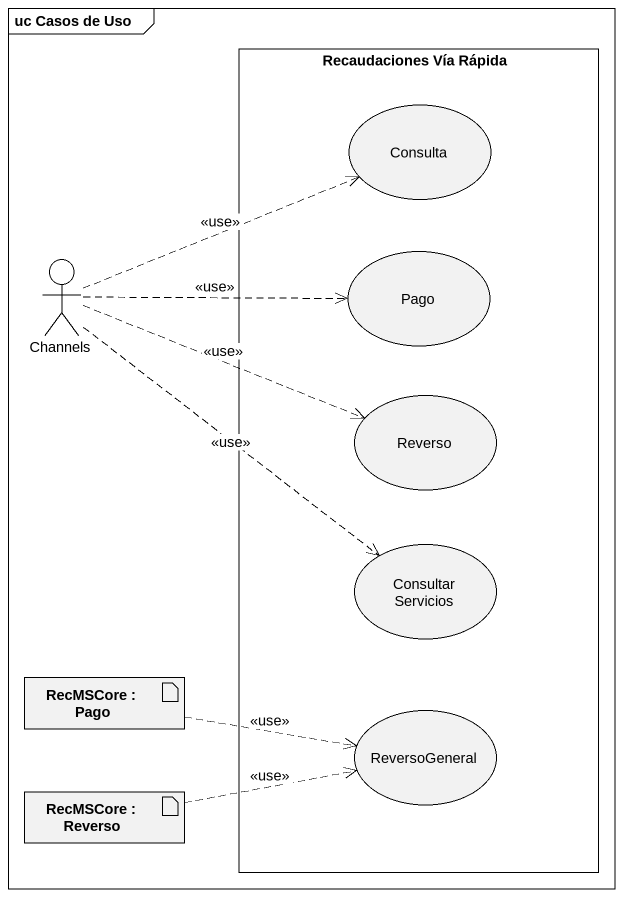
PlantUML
@startuml
mainframe uc Casos de Uso
rectangle "Recaudaciones Vía Rápida" as Recaudaciones_Vía_Rápida {
  usecase Consulta
  usecase Pago
  usecase Reverso
  usecase "Consultar Servicios" as Consultar_Servicios
  usecase ReversoGeneral
}
actor Channels
artifact "RecMSCore : Pago" as RecMSCore
artifact "RecMSCore : Reverso" as RecMSCore_2
Channels .right.> Consulta : <<use>>
Channels .right.> Pago : <<use>>
Channels .right.> Reverso : <<use>>
Channels ..> Consultar_Servicios : <<use>>
RecMSCore .right.> ReversoGeneral : <<use>>
RecMSCore_2 .right.> ReversoGeneral : <<use>>
@enduml
